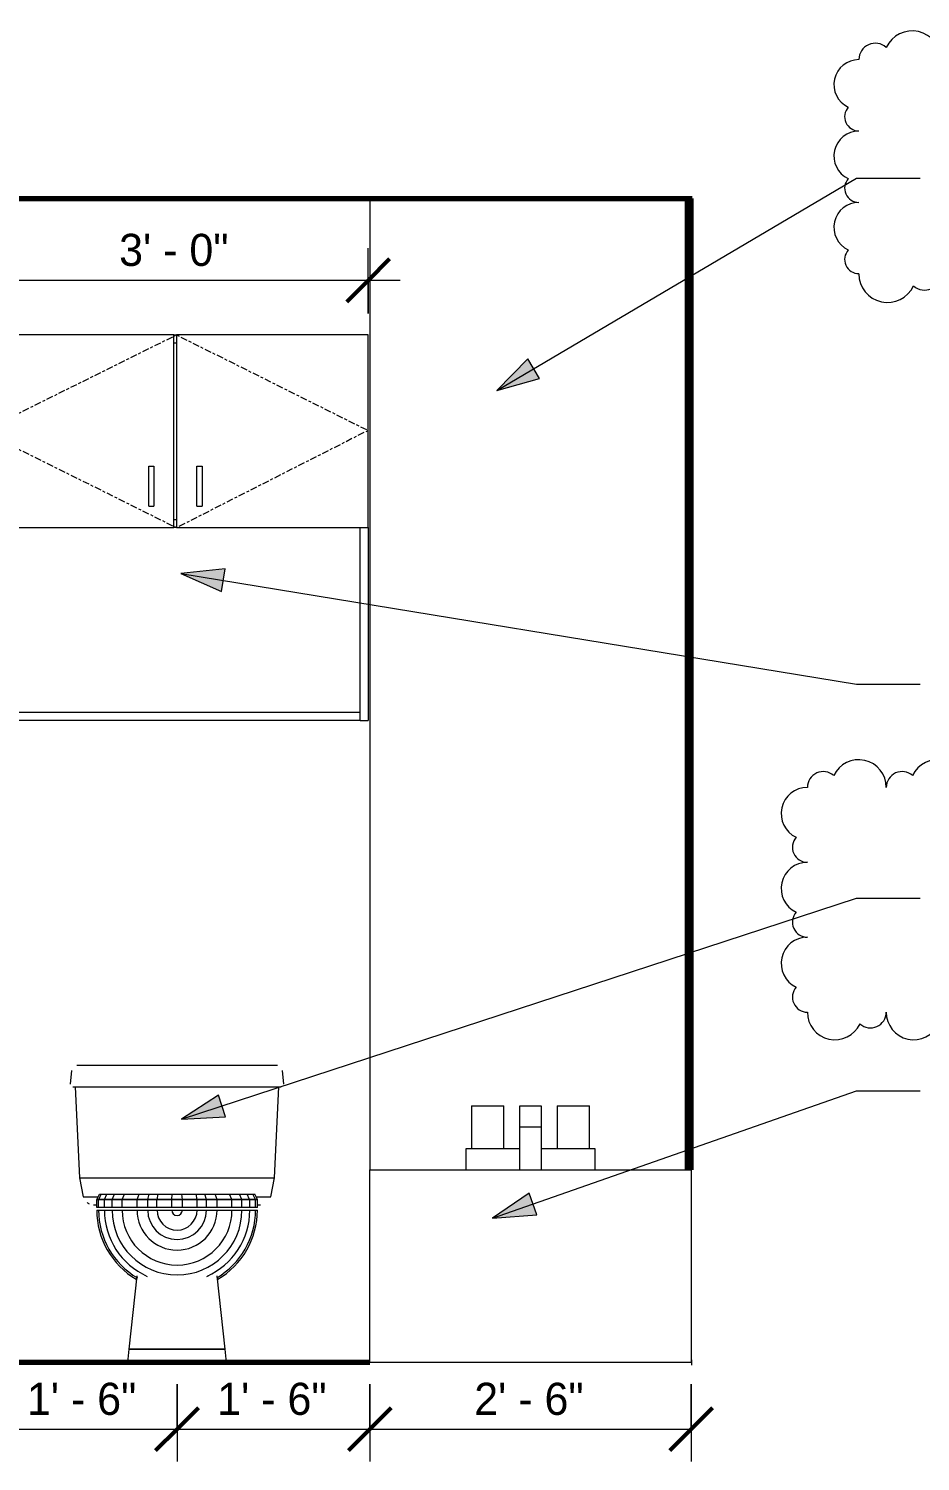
# Model space of a CAD drawing. Header units: inches. Extents: x -3857 to -1458, y -18 to 10849.
# Drawn here: x -2217.8 to -2134.6, y -9.2 to 124.6 of the extents above; entities that cross this region are included whole.
import ezdxf

# ---------------------------------------------------------------- set-up
doc = ezdxf.new("R2010")
doc.units = ezdxf.units.IN
doc.header["$MEASUREMENT"] = 0
doc.linetypes.add('Center', pattern=[1.25, 0.25, -0.1875, 0.625, -0.1875])
for name, color, linetype, lineweight in [('0-6', 130, 'Continuous', 5), ('A-ANNO-DIMS', 211, 'Continuous', 9), ('A-ANNO-DIMS-32', 211, 'Continuous', 9), ('A-FLOR-1', 7, 'Continuous', 70), ('A-WALL', 113, 'Continuous', 18), ('A-WALL-1', 113, 'Continuous', 70), ('G-ANNO-REVC', 71, 'Continuous', 20), ('G-ANNO-TEXT', 231, 'Continuous', 9), ('I-WALL-2', 7, 'Continuous', 70), ('P-SANR-FIXT', 6, 'Continuous', 9), ('Q-CASE', 31, 'Continuous', 9), ('Q-CASE-1', 31, 'Center', 9)]:
    doc.layers.add(name, color=color, linetype=linetype, lineweight=lineweight)
doc.styles.add('Century Gothic', font='ufonts.com_century-gothic.ttf', dxfattribs={"height": 3})
doc.dimstyles.new('OD_1__HACK', dxfattribs={"dimscale": 12, "dimtxt": 3.132505, "dimasz": 0.333333, "dimexe": 0.25, "dimexo": 0.166667, "dimgap": 0.041667, "dimtad": 1, "dimdec": 0, "dimzin": 3, "dimdsep": 46, "dimlunit": 4, "dimtxsty": 'Century Gothic', "dimblk1": 'OBLIQUE', "dimblk2": 'OBLIQUE', "dimsah": 1, "dimcen": 0.09, "dimdle": 0.25, "dimazin": 0, "dimtfac": 1, "dimtdec": 4, "dimtix": 1, "dimtmove": 0, "dimatfit": 3, "dimfxl": 1, "dimtvp": 1, "dimtfill": 1, "dimfrac": 2, "dimtolj": 1, "dimtzin": 0, "dimarcsym": 2})

# ---------------------------------------------------------------- blocks, each defined once
blk = doc.blocks.new('CTR - 1st Phase - Shell_rvt-7-1ST FLOOR - STUDIO A_ B - ADA TYPE B - OPTION A - BATH LAV WALL')
at = {"layer": 'A-FLOR-1'}
for p, q in [((-2643.23, 108.75), (-2516.95, 108.75)), ((-2547.06, 0), (-2643.23, 0)), ((-2516.95, 0), (-2517.06, 0))]:
    blk.add_line(p, q, dxfattribs=at)
blk = doc.blocks.new('CTR - 1st Phase - Common Walls_rvt-6-1ST FLOOR - STUDIO A_ B - ADA TYPE B - OPTION A - BATH LAV WALL')
at = {"layer": 'I-WALL-2'}
for p, q in [((-2517.37, 108.76), (-2517.37, 18)), ((-2517.06, 0), (-2516.95, 0))]:
    blk.add_line(p, q, dxfattribs=at)
blk = doc.blocks.new('Toilet-Domestic-3D - Toilet-Domestic-3D-1352612-1ST FLOOR - STUDIO A_ B - ADA TYPE B - OPTION A - BATH LAV WALL')
at = {"layer": 'P-SANR-FIXT'}
for p, q in [((-2574.93, 27.29), (-2575.04, 26.02)), ((-2574.06, 27.75), (-2574.06, 27.72)), ((-2558.81, 27.75), (-2571.31, 27.75)), ((-2555.09, 26.02), (-2555.2, 27.29)), ((-2574.56, 25.75), (-2574.18, 17.25)), ((-2571.31, 25.75), (-2558.81, 25.75)), ((-2555.95, 17.25), (-2555.56, 25.75)), ((-2574.18, 17.25), (-2573.82, 15.49)), ((-2574.18, 17.25), (-2571.31, 17.25)), ((-2571.31, 17.25), (-2558.81, 17.25)), ((-2558.81, 17.25), (-2555.95, 17.25)), ((-2556.31, 15.49), (-2555.95, 17.25)), ((-2573.82, 15.49), (-2572.46, 15.49)), ((-2572.56, 15.25), (-2572.31, 15.75)), ((-2572.56, 15.25), (-2572.39, 15.25)), ((-2572.56, 14.5), (-2572.56, 15.25)), ((-2572.39, 15.24), (-2572.56, 15.24)), ((-2571.85, 15.24), (-2572.39, 15.24)), ((-2572.39, 14.5), (-2572.39, 15.24)), ((-2572.38, 15.25), (-2572.14, 15.75)), ((-2572.38, 15.25), (-2571.85, 15.25)), ((-2572.31, 15.75), (-2572.14, 15.75)), ((-2572.14, 15.75), (-2571.61, 15.75)), ((-2571.85, 15.25), (-2571.61, 15.75)), ((-2571.85, 15.25), (-2571.12, 15.25)), ((-2571.85, 14.5), (-2571.85, 15.25)), ((-2571.12, 15.24), (-2571.85, 15.24)), ((-2571.61, 15.75), (-2570.89, 15.75)), ((-2571.12, 15.25), (-2570.89, 15.75)), ((-2571.12, 15.25), (-2570.19, 15.25)), ((-2571.12, 14.5), (-2571.12, 15.25)), ((-2570.19, 15.24), (-2571.12, 15.24)), ((-2570.89, 15.75), (-2569.97, 15.75)), ((-2570.19, 15.25), (-2569.97, 15.75)), ((-2570.19, 15.25), (-2568.8, 15.25)), ((-2568.8, 15.24), (-2570.19, 15.24)), ((-2570.19, 14.5), (-2570.19, 15.24)), ((-2569.97, 15.75), (-2568.61, 15.75)), ((-2568.8, 15.25), (-2568.61, 15.75)), ((-2568.8, 15.25), (-2567.8, 15.25)), ((-2567.8, 15.24), (-2568.8, 15.24)), ((-2568.8, 14.5), (-2568.8, 15.24)), ((-2568.61, 15.75), (-2567.65, 15.75)), ((-2567.8, 15.25), (-2567.65, 15.75)), ((-2567.8, 15.25), (-2566.94, 15.25)), ((-2567.8, 14.5), (-2567.8, 15.25)), ((-2566.94, 15.24), (-2567.8, 15.24)), ((-2567.65, 15.75), (-2566.83, 15.75)), ((-2565.56, 15.24), (-2566.94, 15.24)), ((-2566.94, 14.5), (-2566.94, 15.24)), ((-2566.93, 15.25), (-2566.83, 15.75)), ((-2566.93, 15.25), (-2565.56, 15.25)), ((-2566.83, 15.75), (-2565.52, 15.75)), ((-2565.56, 15.25), (-2565.52, 15.75)), ((-2565.56, 15.25), (-2564.56, 15.25)), ((-2565.56, 14.5), (-2565.56, 15.25)), ((-2564.56, 15.24), (-2565.56, 15.24)), ((-2565.52, 15.75), (-2564.61, 15.75)), ((-2564.56, 15.25), (-2564.61, 15.75)), ((-2564.61, 15.75), (-2563.29, 15.75)), ((-2564.56, 15.25), (-2563.19, 15.25)), ((-2563.19, 15.24), (-2564.56, 15.24)), ((-2564.56, 14.5), (-2564.56, 15.24)), ((-2563.19, 15.25), (-2563.29, 15.75)), ((-2563.29, 15.75), (-2562.48, 15.75)), ((-2563.19, 15.25), (-2562.32, 15.25)), ((-2563.19, 14.5), (-2563.19, 15.25)), ((-2562.32, 15.24), (-2563.19, 15.24)), ((-2562.32, 15.25), (-2562.48, 15.75)), ((-2562.48, 15.75), (-2561.51, 15.75)), ((-2562.32, 15.25), (-2561.32, 15.25)), ((-2562.32, 14.5), (-2562.32, 15.25)), ((-2561.32, 15.24), (-2562.32, 15.24)), ((-2561.32, 15.25), (-2561.51, 15.75)), ((-2561.51, 15.75), (-2560.15, 15.75)), ((-2561.32, 15.25), (-2559.94, 15.25)), ((-2561.32, 14.5), (-2561.32, 15.25)), ((-2559.93, 15.24), (-2561.32, 15.24)), ((-2559.94, 15.25), (-2560.15, 15.75)), ((-2560.15, 15.75), (-2559.23, 15.75)), ((-2559.93, 15.25), (-2559, 15.25)), ((-2559, 15.24), (-2559.93, 15.24)), ((-2559.93, 14.5), (-2559.93, 15.24)), ((-2559, 15.25), (-2559.23, 15.75)), ((-2559.23, 15.75), (-2558.51, 15.75)), ((-2559, 15.25), (-2558.28, 15.25)), ((-2559, 14.5), (-2559, 15.25)), ((-2558.27, 15.24), (-2559, 15.24)), ((-2558.28, 15.25), (-2558.51, 15.75)), ((-2558.51, 15.75), (-2557.98, 15.75)), ((-2558.27, 15.25), (-2557.74, 15.25)), ((-2557.74, 15.24), (-2558.27, 15.24)), ((-2558.27, 14.5), (-2558.27, 15.24)), ((-2557.74, 15.25), (-2557.98, 15.75)), ((-2557.98, 15.75), (-2557.81, 15.75)), ((-2557.56, 15.25), (-2557.81, 15.75)), ((-2557.74, 15.25), (-2557.56, 15.25)), ((-2557.74, 14.5), (-2557.74, 15.25)), ((-2557.56, 15.24), (-2557.74, 15.24)), ((-2557.67, 15.49), (-2556.31, 15.49)), ((-2557.56, 14.5), (-2557.56, 15.25)), ((-2572.39, 14.5), (-2572.56, 14.5)), ((-2572.56, 14.25), (-2572.39, 14.25)), ((-2571.85, 14.5), (-2572.39, 14.5)), ((-2572.39, 14.25), (-2571.85, 14.25)), ((-2571.12, 14.5), (-2571.85, 14.5)), ((-2571.85, 14.25), (-2571.12, 14.25)), ((-2570.19, 14.5), (-2571.12, 14.5)), ((-2571.12, 14.25), (-2570.19, 14.25)), ((-2568.8, 14.5), (-2570.19, 14.5)), ((-2570.19, 14.25), (-2568.8, 14.25)), ((-2567.8, 14.5), (-2568.8, 14.5)), ((-2568.8, 14.25), (-2567.8, 14.25)), ((-2566.94, 14.5), (-2567.8, 14.5)), ((-2567.8, 14.25), (-2566.94, 14.25)), ((-2565.56, 14.5), (-2566.94, 14.5)), ((-2566.94, 14.25), (-2565.56, 14.25)), ((-2564.56, 14.5), (-2565.56, 14.5)), ((-2565.56, 14.25), (-2565.06, 14.25)), ((-2565.06, 14.25), (-2564.56, 14.25)), ((-2563.19, 14.5), (-2564.56, 14.5)), ((-2564.56, 14.25), (-2563.19, 14.25)), ((-2562.32, 14.5), (-2563.19, 14.5)), ((-2563.19, 14.25), (-2562.32, 14.25)), ((-2561.32, 14.5), (-2562.32, 14.5)), ((-2562.32, 14.25), (-2561.32, 14.25)), ((-2559.93, 14.5), (-2561.32, 14.5)), ((-2561.32, 14.25), (-2559.93, 14.25)), ((-2559, 14.5), (-2559.93, 14.5)), ((-2559.93, 14.25), (-2559, 14.25)), ((-2558.27, 14.5), (-2559, 14.5)), ((-2559, 14.25), (-2558.27, 14.25)), ((-2557.74, 14.5), (-2558.27, 14.5)), ((-2558.27, 14.25), (-2557.74, 14.25)), ((-2557.56, 14.5), (-2557.74, 14.5)), ((-2557.74, 14.25), (-2557.56, 14.25)), ((-2568.81, 8.12), (-2569.56, 1.25)), ((-2567.93, 8.12), (-2567.95, 8.12)), ((-2562.17, 8.12), (-2562.19, 8.12)), ((-2560.56, 1.25), (-2561.31, 8.12)), ((-2569.56, 1.25), (-2569.7, 0)), ((-2569.34, 1.25), (-2569.56, 1.25)), ((-2569.56, 1.25), (-2569.34, 1.25)), ((-2568.7, 1.25), (-2569.34, 1.25)), ((-2569.34, 1.25), (-2568.7, 1.25)), ((-2567.71, 1.25), (-2568.7, 1.25)), ((-2568.7, 1.25), (-2567.71, 1.25)), ((-2566.45, 1.25), (-2567.71, 1.25)), ((-2567.71, 1.25), (-2566.45, 1.25)), ((-2565.06, 1.25), (-2566.45, 1.25)), ((-2566.45, 1.25), (-2565.06, 1.25)), ((-2563.67, 1.25), (-2565.06, 1.25)), ((-2565.06, 1.25), (-2560.78, 1.25)), ((-2562.42, 1.25), (-2563.67, 1.25)), ((-2561.42, 1.25), (-2562.42, 1.25)), ((-2560.78, 1.25), (-2561.42, 1.25)), ((-2560.56, 1.25), (-2560.78, 1.25)), ((-2560.78, 1.25), (-2560.56, 1.25)), ((-2560.43, 0), (-2560.56, 1.25))]:
    blk.add_line(p, q, dxfattribs=at)
at = {"layer": 'P-SANR-FIXT', "flags": 128}
for points in [[(-2571.31, 27.75), (-2571.44, 27.75), (-2571.56, 27.75), (-2571.68, 27.75), (-2571.81, 27.75), (-2571.93, 27.75), (-2572.05, 27.75), (-2572.17, 27.75), (-2572.29, 27.75), (-2572.41, 27.75), (-2572.53, 27.75), (-2572.64, 27.75), (-2572.75, 27.75), (-2572.86, 27.75), (-2572.97, 27.75), (-2573.07, 27.75), (-2573.17, 27.75), (-2573.27, 27.75), (-2573.37, 27.75), (-2573.46, 27.75), (-2573.55, 27.75), (-2573.63, 27.75), (-2573.71, 27.75), (-2573.79, 27.75), (-2573.86, 27.75), (-2573.93, 27.75), (-2574, 27.75), (-2574.06, 27.75), (-2574.12, 27.75), (-2574.17, 27.75), (-2574.22, 27.75), (-2574.26, 27.75), (-2574.3, 27.75), (-2574.33, 27.75), (-2574.36, 27.75), (-2574.38, 27.75), (-2574.4, 27.75), (-2574.42, 27.75), (-2574.42, 27.75), (-2574.43, 27.75), (-2574.43, 27.75)], [(-2555.69, 27.75), (-2555.7, 27.75), (-2555.7, 27.75), (-2555.72, 27.75), (-2555.73, 27.75), (-2555.76, 27.75), (-2555.78, 27.75), (-2555.82, 27.75), (-2555.85, 27.75), (-2555.89, 27.75), (-2555.94, 27.75), (-2555.99, 27.75), (-2556.05, 27.75), (-2556.11, 27.75), (-2556.17, 27.75), (-2556.24, 27.75), (-2556.31, 27.75), (-2556.39, 27.75), (-2556.47, 27.75), (-2556.55, 27.75), (-2556.64, 27.75), (-2556.73, 27.75), (-2556.83, 27.75), (-2556.92, 27.75), (-2557.02, 27.75), (-2557.13, 27.75), (-2557.23, 27.75), (-2557.34, 27.75), (-2557.45, 27.75), (-2557.57, 27.75), (-2557.68, 27.75), (-2557.8, 27.75), (-2557.92, 27.75), (-2558.04, 27.75), (-2558.16, 27.75), (-2558.28, 27.75), (-2558.41, 27.75), (-2558.53, 27.75), (-2558.65, 27.75), (-2558.78, 27.75), (-2558.81, 27.75)], [(-2574.79, 25.75), (-2574.79, 25.75), (-2574.78, 25.75), (-2574.76, 25.75), (-2574.74, 25.75), (-2574.72, 25.75), (-2574.69, 25.75), (-2574.65, 25.75), (-2574.61, 25.75), (-2574.57, 25.75), (-2574.51, 25.75), (-2574.46, 25.75), (-2574.4, 25.75), (-2574.33, 25.75), (-2574.26, 25.75), (-2574.18, 25.75), (-2574.1, 25.75), (-2574.02, 25.75), (-2573.93, 25.75), (-2573.83, 25.75), (-2573.73, 25.75), (-2573.63, 25.75), (-2573.53, 25.75), (-2573.42, 25.75), (-2573.31, 25.75), (-2573.19, 25.75), (-2573.07, 25.75), (-2572.95, 25.75), (-2572.83, 25.75), (-2572.7, 25.75), (-2572.57, 25.75), (-2572.44, 25.75), (-2572.31, 25.75), (-2572.17, 25.75), (-2572.04, 25.75), (-2571.9, 25.75), (-2571.77, 25.75), (-2571.63, 25.75), (-2571.49, 25.75), (-2571.35, 25.75), (-2571.31, 25.75)], [(-2558.81, 25.75), (-2558.67, 25.75), (-2558.53, 25.75), (-2558.4, 25.75), (-2558.26, 25.75), (-2558.12, 25.75), (-2557.99, 25.75), (-2557.85, 25.75), (-2557.72, 25.75), (-2557.59, 25.75), (-2557.46, 25.75), (-2557.33, 25.75), (-2557.21, 25.75), (-2557.08, 25.75), (-2556.96, 25.75), (-2556.85, 25.75), (-2556.74, 25.75), (-2556.63, 25.75), (-2556.52, 25.75), (-2556.42, 25.75), (-2556.32, 25.75), (-2556.22, 25.75), (-2556.13, 25.75), (-2556.05, 25.75), (-2555.96, 25.75), (-2555.89, 25.75), (-2555.81, 25.75), (-2555.74, 25.75), (-2555.68, 25.75), (-2555.62, 25.75), (-2555.57, 25.75), (-2555.52, 25.75), (-2555.48, 25.75), (-2555.44, 25.75), (-2555.41, 25.75), (-2555.39, 25.75), (-2555.36, 25.75), (-2555.35, 25.75), (-2555.34, 25.75), (-2555.33, 25.75), (-2555.33, 25.75)], [(-2572.85, 14.75), (-2572.85, 14.75), (-2572.84, 14.75), (-2572.84, 14.75), (-2572.83, 14.75), (-2572.82, 14.75), (-2572.81, 14.75), (-2572.79, 14.75), (-2572.77, 14.75), (-2572.75, 14.75), (-2572.73, 14.75), (-2572.7, 14.75), (-2572.68, 14.75), (-2572.65, 14.75), (-2572.61, 14.75), (-2572.58, 14.75), (-2572.56, 14.75)], [(-2557.55, 14.75), (-2557.52, 14.75), (-2557.49, 14.75), (-2557.46, 14.75), (-2557.43, 14.75), (-2557.4, 14.75), (-2557.38, 14.75), (-2557.36, 14.75), (-2557.34, 14.75), (-2557.32, 14.75), (-2557.31, 14.75), (-2557.3, 14.75), (-2557.29, 14.75), (-2557.28, 14.75), (-2557.28, 14.75), (-2557.27, 14.75), (-2557.27, 14.75)]]:
    blk.add_lwpolyline(points, dxfattribs=at)
at = {"layer": 'P-SANR-FIXT'}
for radius, start, end in [(7.5, 180, 239.5183), (7.33, 180, 239.6408), (6.79, 180, 245.7328), (6.06, 180, 0), (5.13, 180, 0), (3.74, 180, 0), (2.74, 180, 0), (1.87, 180, 0), (0.5, 180, 0), (6.79, 294.2672, 0), (7.33, 300.3592, 0), (7.5, 300.4817, 0)]:
    blk.add_arc((-2565.06, 14.25), radius, start, end, dxfattribs=at)
blk.add_open_spline([(-2573.46, 14.96), (-2573.43, 14.93), (-2573.37, 14.89), (-2573.3, 14.86), (-2573.27, 14.84)], degree=3, dxfattribs=at)
blk = doc.blocks.new('Bath Tub - Maestro - 60_x30_-1352617-1ST FLOOR - STUDIO A_ B - ADA TYPE B - OPTION A - BATH LAV WALL')
at = {"layer": 'P-SANR-FIXT'}
for p, q in [((-2537.56, 24), (-2537.56, 20)), ((-2537.56, 24), (-2536.06, 24)), ((-2536.06, 24), (-2534.56, 24)), ((-2534.56, 20), (-2534.56, 24)), ((-2533.06, 22), (-2533.06, 24)), ((-2533.06, 24), (-2531.06, 24)), ((-2531.06, 24), (-2531.06, 22)), ((-2529.56, 24), (-2529.56, 20)), ((-2529.56, 24), (-2528.06, 24)), ((-2528.06, 24), (-2526.56, 24)), ((-2526.56, 20), (-2526.56, 24)), ((-2533.06, 18), (-2533.06, 22)), ((-2531.06, 22), (-2533.06, 22)), ((-2531.06, 22), (-2531.06, 18)), ((-2538.06, 20), (-2533.06, 20)), ((-2538.06, 18), (-2538.06, 20)), ((-2531.06, 20), (-2526.06, 20)), ((-2526.06, 20), (-2526.06, 18)), ((-2547.06, 18), (-2517.06, 18)), ((-2547.06, 0), (-2547.06, 18)), ((-2517.06, 18), (-2517.06, 0)), ((-2517.06, 0), (-2547.06, 0))]:
    blk.add_line(p, q, dxfattribs=at)
blk = doc.blocks.new('300 Series Wall Hung Cabinet_326 - 36_-2909953-1ST FLOOR - STUDIO A_ B - ADA TYPE B - OPTION A - BATH LAV WALL')
at = {"layer": 'Q-CASE'}
for p, q in [((-2565.35, 96), (-2583.22, 96)), ((-2583.22, 96), (-2583.22, 78)), ((-2565.35, 78), (-2565.35, 96)), ((-2565.35, 96), (-2565.1, 96)), ((-2565.1, 95.25), (-2565.35, 95.25)), ((-2547.22, 96), (-2565.1, 96)), ((-2565.1, 96), (-2565.1, 78)), ((-2547.22, 78), (-2547.22, 96)), ((-2567.71, 83.75), (-2567.22, 83.75)), ((-2567.71, 80), (-2567.71, 83.75)), ((-2567.22, 83.75), (-2567.22, 80)), ((-2563.21, 83.75), (-2562.72, 83.75)), ((-2563.21, 80), (-2563.21, 83.75)), ((-2562.72, 83.75), (-2562.72, 80)), ((-2567.71, 80), (-2567.22, 80)), ((-2563.21, 80), (-2562.72, 80)), ((-2583.22, 78), (-2565.35, 78)), ((-2583.22, 60), (-2583.22, 78)), ((-2582.47, 78), (-2582.47, 60)), ((-2565.35, 78.75), (-2565.1, 78.75)), ((-2565.1, 78), (-2565.35, 78)), ((-2565.1, 78), (-2547.22, 78)), ((-2547.97, 60), (-2547.97, 78)), ((-2547.22, 78), (-2547.22, 60)), ((-2582.47, 60.75), (-2547.97, 60.75)), ((-2582.47, 60.75), (-2582.47, 60)), ((-2547.97, 60), (-2547.97, 60.75)), ((-2583.22, 60), (-2582.47, 60)), ((-2547.97, 60), (-2582.47, 60)), ((-2547.97, 60), (-2547.22, 60))]:
    blk.add_line(p, q, dxfattribs=at)
at = {"layer": 'Q-CASE-1'}
for p, q in [((-2565.1, 96), (-2583.22, 87)), ((-2565.1, 96), (-2547.22, 87.08)), ((-2583.22, 87), (-2565.1, 78)), ((-2547.22, 87.08), (-2565.1, 78))]:
    blk.add_line(p, q, dxfattribs=at)
blk = doc.blocks.new('DIMBLOCK108-1ST FLOOR - STUDIO A_ B - ADA TYPE B - OPTION A - BATH LAV WALL')
at = {"layer": 'A-ANNO-DIMS-32'}
for p, q in [((-2221.5, -2), (-2221.5, -9.22)), ((-2221.5, -6.22), (-2221.5, -2)), ((-2203.96, -2), (-2203.96, -9.22)), ((-2203.96, -6.22), (-2203.96, -2)), ((-2221.5, -6.22), (-2203.96, -6.22))]:
    blk.add_line(p, q, dxfattribs=at)
at = {"layer": 'A-ANNO-DIMS-32', "lineweight": 50}
for p, q in [((-2221.5, -6.22), (-2219.5, -4.22)), ((-2203.96, -6.22), (-2201.96, -4.22)), ((-2221.5, -6.22), (-2223.5, -8.22)), ((-2203.96, -6.22), (-2205.96, -8.22))]:
    blk.add_line(p, q, dxfattribs=at)
at = {"layer": 'A-ANNO-DIMS-32', "color": 0, "insert": (-2217.98, -1.88), "char_height": 3, "width": 12.5897, "attachment_point": 1, "line_spacing_factor": 0.984502, "style": 'Century Gothic', "bg_fill": 3, "box_fill_scale": 1.25, "bg_fill_color": 256, "bg_fill_true_color": 13158600, "bg_fill_transparency": 0}
blk.add_mtext('1\' - 6"', dxfattribs=at)
blk = doc.blocks.new('_Oblique')
at = {"color": 0, "linetype": 'ByBlock', "lineweight": -2}
blk.add_line((-0.5, -0.5), (0.5, 0.5), dxfattribs=at)
blk = doc.blocks.new('DIMBLOCK109-1ST FLOOR - STUDIO A_ B - ADA TYPE B - OPTION A - BATH LAV WALL')
at = {"layer": 'A-ANNO-DIMS-32'}
for p, q in [((-2203.96, -2), (-2203.96, -9.22)), ((-2203.96, -6.22), (-2203.96, -2)), ((-2185.96, -2), (-2185.96, -9.22)), ((-2185.96, -6.22), (-2185.96, -2)), ((-2203.96, -6.22), (-2185.96, -6.22))]:
    blk.add_line(p, q, dxfattribs=at)
at = {"layer": 'A-ANNO-DIMS-32', "lineweight": 50}
for p, q in [((-2203.96, -6.22), (-2201.96, -4.22)), ((-2185.96, -6.22), (-2183.96, -4.22)), ((-2203.96, -6.22), (-2205.96, -8.22)), ((-2185.96, -6.22), (-2187.96, -8.22))]:
    blk.add_line(p, q, dxfattribs=at)
at = {"layer": 'A-ANNO-DIMS-32', "color": 0, "insert": (-2200.21, -1.88), "char_height": 3, "width": 12.5897, "attachment_point": 1, "line_spacing_factor": 0.984502, "style": 'Century Gothic', "bg_fill": 3, "box_fill_scale": 1.25, "bg_fill_color": 256, "bg_fill_true_color": 13158600, "bg_fill_transparency": 0}
blk.add_mtext('1\' - 6"', dxfattribs=at)
blk = doc.blocks.new('DIMBLOCK110-1ST FLOOR - STUDIO A_ B - ADA TYPE B - OPTION A - BATH LAV WALL')
at = {"layer": 'A-ANNO-DIMS-32'}
for p, q in [((-2185.96, -2), (-2185.96, -9.22)), ((-2185.96, -6.22), (-2185.96, -2)), ((-2155.96, -2), (-2155.96, -9.22)), ((-2155.96, -6.22), (-2155.96, -2)), ((-2185.96, -6.22), (-2155.96, -6.22))]:
    blk.add_line(p, q, dxfattribs=at)
at = {"layer": 'A-ANNO-DIMS-32', "lineweight": 50}
for p, q in [((-2185.96, -6.22), (-2183.96, -4.22)), ((-2155.96, -6.22), (-2153.96, -4.22)), ((-2185.96, -6.22), (-2187.96, -8.22)), ((-2155.96, -6.22), (-2157.96, -8.22))]:
    blk.add_line(p, q, dxfattribs=at)
at = {"layer": 'A-ANNO-DIMS-32', "color": 0, "insert": (-2176.21, -1.88), "char_height": 3, "width": 12.5897, "attachment_point": 1, "line_spacing_factor": 0.984502, "style": 'Century Gothic', "bg_fill": 3, "box_fill_scale": 1.25, "bg_fill_color": 256, "bg_fill_true_color": 13158600, "bg_fill_transparency": 0}
blk.add_mtext('2\' - 6"', dxfattribs=at)
blk = doc.blocks.new('DIMBLOCK114-1ST FLOOR - STUDIO A_ B - ADA TYPE B - OPTION A - BATH LAV WALL')
at = {"layer": 'A-ANNO-DIMS-32'}
for p, q in [((-2222.12, 98), (-2222.12, 104.1)), ((-2186.12, 98), (-2186.12, 104.1)), ((-2183.12, 101.1), (-2222.12, 101.1)), ((-2222.12, 101.1), (-2222.12, 98)), ((-2186.12, 101.1), (-2186.12, 98))]:
    blk.add_line(p, q, dxfattribs=at)
at = {"layer": 'A-ANNO-DIMS-32', "lineweight": 50}
for p, q in [((-2222.12, 101.1), (-2220.12, 103.1)), ((-2186.12, 101.1), (-2184.12, 103.1)), ((-2222.12, 101.1), (-2224.12, 99.1)), ((-2186.12, 101.1), (-2188.12, 99.1))]:
    blk.add_line(p, q, dxfattribs=at)
at = {"layer": 'A-ANNO-DIMS-32', "color": 0, "insert": (-2209.37, 105.45), "char_height": 3, "width": 12.5897, "attachment_point": 1, "line_spacing_factor": 0.984502, "style": 'Century Gothic', "bg_fill": 3, "box_fill_scale": 1.25, "bg_fill_color": 256, "bg_fill_true_color": 13158600, "bg_fill_transparency": 0}
blk.add_mtext('3\' - 0"', dxfattribs=at)
blk = doc.blocks.new('Family - ___-3214450-1ST FLOOR - STUDIO A_ B - ADA TYPE B - OPTION A - BATH LAV WALL')
at = {"layer": 'G-ANNO-REVC'}
for centre, radius, start, end in [((-2499.86, 121.72), 1.53, 48.1897, 180), ((-2496.41, 121.72), 2.68, 0, 154.7912), ((-2492.19, 121.72), 1.53, 48.1897, 180), ((-2488.74, 121.72), 2.68, 0, 154.7912), ((-2484.53, 121.72), 1.53, 48.1897, 180), ((-2481.08, 121.72), 2.68, 0, 154.7912), ((-2476.86, 121.72), 1.53, 48.1897, 180), ((-2473.41, 121.72), 2.68, 0, 154.7912), ((-2469.19, 121.72), 1.53, 48.1897, 180), ((-2465.74, 121.72), 2.68, 0, 154.7912), ((-2461.53, 121.72), 1.53, 48.1897, 180), ((-2458.08, 121.72), 2.68, 0, 154.7912), ((-2453.86, 121.72), 1.53, 48.1897, 180), ((-2450.41, 121.72), 2.68, 0, 154.7912), ((-2446.19, 121.72), 1.53, 48.1897, 180), ((-2442.74, 121.72), 2.68, 0, 154.7912), ((-2438.53, 121.72), 1.53, 48.1897, 180), ((-2435.08, 121.72), 2.68, 0, 154.7912), ((-2501.39, 119.39), 2.33, 90, 244.7912), ((-2432.39, 120.39), 1.33, 318.1897, 90), ((-2432.39, 117.39), 2.33, 270, 64.7912), ((-2501.39, 116.39), 1.33, 138.1897, 270), ((-2501.39, 112.72), 2.33, 90, 244.7912), ((-2432.39, 113.72), 1.33, 318.1897, 90), ((-2432.39, 110.72), 2.33, 270, 64.7912), ((-2501.39, 109.72), 1.33, 138.1897, 270), ((-2501.39, 106.06), 2.33, 90, 244.7912), ((-2432.39, 107.06), 1.33, 318.1897, 90), ((-2432.39, 104.06), 2.33, 270, 64.7912), ((-2501.39, 103.06), 1.33, 138.1897, 270), ((-2498.71, 101.72), 2.68, 180, 334.7912), ((-2495.26, 101.72), 1.53, 228.1897, 0), ((-2491.04, 101.72), 2.68, 180, 334.7912), ((-2487.59, 101.72), 1.53, 228.1897, 0), ((-2483.38, 101.72), 2.68, 180, 334.7912), ((-2479.93, 101.72), 1.53, 228.1897, 0), ((-2475.71, 101.72), 2.68, 180, 334.7912), ((-2472.26, 101.72), 1.53, 228.1897, 0), ((-2468.04, 101.72), 2.68, 180, 334.7912), ((-2464.59, 101.72), 1.53, 228.1897, 0), ((-2460.38, 101.72), 2.68, 180, 334.7912), ((-2456.93, 101.72), 1.53, 228.1897, 0), ((-2452.71, 101.72), 2.68, 180, 334.7912), ((-2449.26, 101.72), 1.53, 228.1897, 0), ((-2445.04, 101.72), 2.68, 180, 334.7912), ((-2441.59, 101.72), 1.53, 228.1897, 0), ((-2437.38, 101.72), 2.68, 180, 334.7912), ((-2433.93, 101.72), 1.53, 228.1897, 0)]:
    blk.add_arc(centre, radius, start, end, dxfattribs=at)
blk = doc.blocks.new('Family - ___-3234840-1ST FLOOR - STUDIO A_ B - ADA TYPE B - OPTION A - BATH LAV WALL')
at = {"layer": 'G-ANNO-REVC'}
for centre, radius, start, end in [((-2501.41, 53.74), 2.58, 0, 154.7912), ((-2494.05, 53.74), 2.58, 0, 154.7912), ((-2486.68, 53.74), 2.58, 0, 154.7912), ((-2479.32, 53.74), 2.58, 0, 154.7912), ((-2471.96, 53.74), 2.58, 0, 154.7912), ((-2464.59, 53.74), 2.58, 0, 154.7912), ((-2457.23, 53.74), 2.58, 0, 154.7912), ((-2449.87, 53.74), 2.58, 0, 154.7912), ((-2442.5, 53.74), 2.58, 0, 154.7912), ((-2435.14, 53.74), 2.58, 0, 154.7912), ((-2427.78, 53.74), 2.58, 0, 154.7912), ((-2504.73, 53.74), 1.47, 48.1897, 180), ((-2497.36, 53.74), 1.47, 48.1897, 180), ((-2490, 53.74), 1.47, 48.1897, 180), ((-2482.63, 53.74), 1.47, 48.1897, 180), ((-2475.27, 53.74), 1.47, 48.1897, 180), ((-2467.91, 53.74), 1.47, 48.1897, 180), ((-2460.54, 53.74), 1.47, 48.1897, 180), ((-2453.18, 53.74), 1.47, 48.1897, 180), ((-2445.82, 53.74), 1.47, 48.1897, 180), ((-2438.45, 53.74), 1.47, 48.1897, 180), ((-2431.09, 53.74), 1.47, 48.1897, 180), ((-2506.2, 51.29), 2.45, 90, 244.7912), ((-2425.2, 52.34), 1.4, 318.1897, 90), ((-2425.2, 49.19), 2.45, 270, 64.7912), ((-2506.2, 48.14), 1.4, 138.1897, 270), ((-2506.2, 44.29), 2.45, 90, 244.7912), ((-2425.2, 45.34), 1.4, 318.1897, 90), ((-2425.2, 42.19), 2.45, 270, 64.7912), ((-2506.2, 41.14), 1.4, 138.1897, 270), ((-2506.2, 37.29), 2.45, 90, 244.7912), ((-2425.2, 38.34), 1.4, 318.1897, 90), ((-2425.2, 35.19), 2.45, 270, 64.7912), ((-2506.2, 34.14), 1.4, 138.1897, 270), ((-2503.62, 32.74), 2.58, 180, 334.7912), ((-2500.31, 32.74), 1.47, 228.1897, 0), ((-2496.26, 32.74), 2.58, 180, 334.7912), ((-2492.94, 32.74), 1.47, 228.1897, 0), ((-2488.89, 32.74), 2.58, 180, 334.7912), ((-2485.58, 32.74), 1.47, 228.1897, 0), ((-2481.53, 32.74), 2.58, 180, 334.7912), ((-2478.22, 32.74), 1.47, 228.1897, 0), ((-2474.17, 32.74), 2.58, 180, 334.7912), ((-2470.85, 32.74), 1.47, 228.1897, 0), ((-2466.8, 32.74), 2.58, 180, 334.7912), ((-2463.49, 32.74), 1.47, 228.1897, 0), ((-2459.44, 32.74), 2.58, 180, 334.7912), ((-2456.13, 32.74), 1.47, 228.1897, 0), ((-2452.08, 32.74), 2.58, 180, 334.7912), ((-2448.76, 32.74), 1.47, 228.1897, 0), ((-2444.71, 32.74), 2.58, 180, 334.7912), ((-2441.4, 32.74), 1.47, 228.1897, 0), ((-2437.35, 32.74), 2.58, 180, 334.7912), ((-2434.03, 32.74), 1.47, 228.1897, 0), ((-2429.98, 32.74), 2.58, 180, 334.7912), ((-2426.67, 32.74), 1.47, 228.1897, 0)]:
    blk.add_arc(centre, radius, start, end, dxfattribs=at)

msp = doc.modelspace()

# ---------------------------------------------------------------- hatches: boundary and pattern name
at = {"layer": 'G-ANNO-TEXT'}
for points in [[(-2174.09, 90.81), (-2170.1, 91.92), (-2171.19, 93.77)], [(-2203.6, 73.73), (-2199.82, 72.03), (-2199.48, 74.14)], [(-2203.56, 22.73), (-2199.43, 22.96), (-2200.1, 25)], [(-2174.49, 13.49), (-2170.36, 13.8), (-2171.07, 15.82)]]:
    msp.add_hatch(color=256, dxfattribs=at).paths.add_polyline_path(points, flags=0)

# ---------------------------------------------------------------- linework, layer by layer
at = {"layer": 'A-WALL'}
msp.add_line((-2185.96, 108.75), (-2185.96, 18), dxfattribs=at)
at = {"layer": 'A-WALL-1'}
for p, q in [((-2156.34, 108.76), (-2156.34, 18)), ((-2155.96, 18), (-2155.96, 108.76))]:
    msp.add_line(p, q, dxfattribs=at)
at = {"layer": 'G-ANNO-TEXT'}
for p, q in [((-2174.09, 90.81), (-2140.52, 110.65)), ((-2140.52, 110.65), (-2134.56, 110.65)), ((-2171.19, 93.77), (-2174.09, 90.81)), ((-2170.1, 91.92), (-2171.19, 93.77)), ((-2174.09, 90.81), (-2170.1, 91.92)), ((-2199.48, 74.14), (-2203.6, 73.73)), ((-2203.6, 73.73), (-2199.82, 72.03)), ((-2203.6, 73.73), (-2140.52, 63.39)), ((-2199.82, 72.03), (-2199.48, 74.14)), ((-2140.52, 63.39), (-2134.56, 63.39)), ((-2203.56, 22.73), (-2140.52, 43.4)), ((-2140.52, 43.4), (-2134.56, 43.4)), ((-2200.1, 25), (-2203.56, 22.73)), ((-2199.43, 22.96), (-2200.1, 25)), ((-2174.49, 13.49), (-2140.52, 25.4)), ((-2140.52, 25.4), (-2134.56, 25.4)), ((-2203.56, 22.73), (-2199.43, 22.96)), ((-2171.07, 15.82), (-2174.49, 13.49)), ((-2170.36, 13.8), (-2171.07, 15.82)), ((-2174.49, 13.49), (-2170.36, 13.8))]:
    msp.add_line(p, q, dxfattribs=at)

# ---------------------------------------------------------------- block references
at = {"layer": '0-6'}
for name in ['CTR - 1st Phase - Shell_rvt-7-1ST FLOOR - STUDIO A_ B - ADA TYPE B - OPTION A - BATH LAV WALL', 'CTR - 1st Phase - Common Walls_rvt-6-1ST FLOOR - STUDIO A_ B - ADA TYPE B - OPTION A - BATH LAV WALL']:
    msp.add_blockref(name, (361.1, 0), dxfattribs=at)
at = {"layer": 'G-ANNO-REVC'}
for name in ['Family - ___-3214450-1ST FLOOR - STUDIO A_ B - ADA TYPE B - OPTION A - BATH LAV WALL', 'Family - ___-3234840-1ST FLOOR - STUDIO A_ B - ADA TYPE B - OPTION A - BATH LAV WALL']:
    msp.add_blockref(name, (361.1, 0), dxfattribs=at)
at = {"layer": 'P-SANR-FIXT'}
for name in ['Toilet-Domestic-3D - Toilet-Domestic-3D-1352612-1ST FLOOR - STUDIO A_ B - ADA TYPE B - OPTION A - BATH LAV WALL', 'Bath Tub - Maestro - 60_x30_-1352617-1ST FLOOR - STUDIO A_ B - ADA TYPE B - OPTION A - BATH LAV WALL']:
    msp.add_blockref(name, (361.1, 0), dxfattribs=at)
at = {"layer": 'Q-CASE'}
msp.add_blockref('300 Series Wall Hung Cabinet_326 - 36_-2909953-1ST FLOOR - STUDIO A_ B - ADA TYPE B - OPTION A - BATH LAV WALL', (361.1, 0), dxfattribs=at)

# ---------------------------------------------------------------- next in the draw order: dimensions: what is measured, and where the dimension line sits
at = {"layer": 'A-ANNO-DIMS'}
for base, p1, p2, override, picture, middle in [((-2222.12, 101.1), (-2186.12, 96), (-2222.12, 96), {"dimpost": '<>', "dimfxl": 36}, 'DIMBLOCK114-1ST FLOOR - STUDIO A_ B - ADA TYPE B - OPTION A - BATH LAV WALL', (-2204.12, 103.18)), ((-2203.96, -6.22), (-2221.5, 0), (-2203.96, 0), {"dimpost": '<>', "dimfxl": 17.534295}, 'DIMBLOCK108-1ST FLOOR - STUDIO A_ B - ADA TYPE B - OPTION A - BATH LAV WALL', (-2212.73, -4.15))]:
    dim = msp.add_linear_dim(base=base, p1=p1, p2=p2, angle=0, dimstyle='OD_1__HACK', override=override, dxfattribs=at)
    dim.commit()
    dim.dimension.update_dxf_attribs({"geometry": picture, "text_midpoint": middle})

# ---------------------------------------------------------------- next in the draw order: dimensions: what is measured, and where the dimension line sits
dim = msp.add_linear_dim(base=(-2185.96, -6.22), p1=(-2203.96, 0), p2=(-2185.96, 0), angle=0, dimstyle='OD_1__HACK', override={"dimpost": '<>', "dimfxl": 18}, dxfattribs=at)
dim.commit()
dim.dimension.update_dxf_attribs({"geometry": 'DIMBLOCK109-1ST FLOOR - STUDIO A_ B - ADA TYPE B - OPTION A - BATH LAV WALL', "text_midpoint": (-2194.96, -4.15)})

# ---------------------------------------------------------------- next in the draw order: dimensions: what is measured, and where the dimension line sits
dim = msp.add_linear_dim(base=(-2155.96, -6.22), p1=(-2185.96, 0), p2=(-2155.96, 0), angle=0, dimstyle='OD_1__HACK', override={"dimpost": '<>', "dimfxl": 30}, dxfattribs=at)
dim.commit()
dim.dimension.update_dxf_attribs({"geometry": 'DIMBLOCK110-1ST FLOOR - STUDIO A_ B - ADA TYPE B - OPTION A - BATH LAV WALL', "text_midpoint": (-2170.96, -4.15)})

doc.saveas('drawing.dxf')
